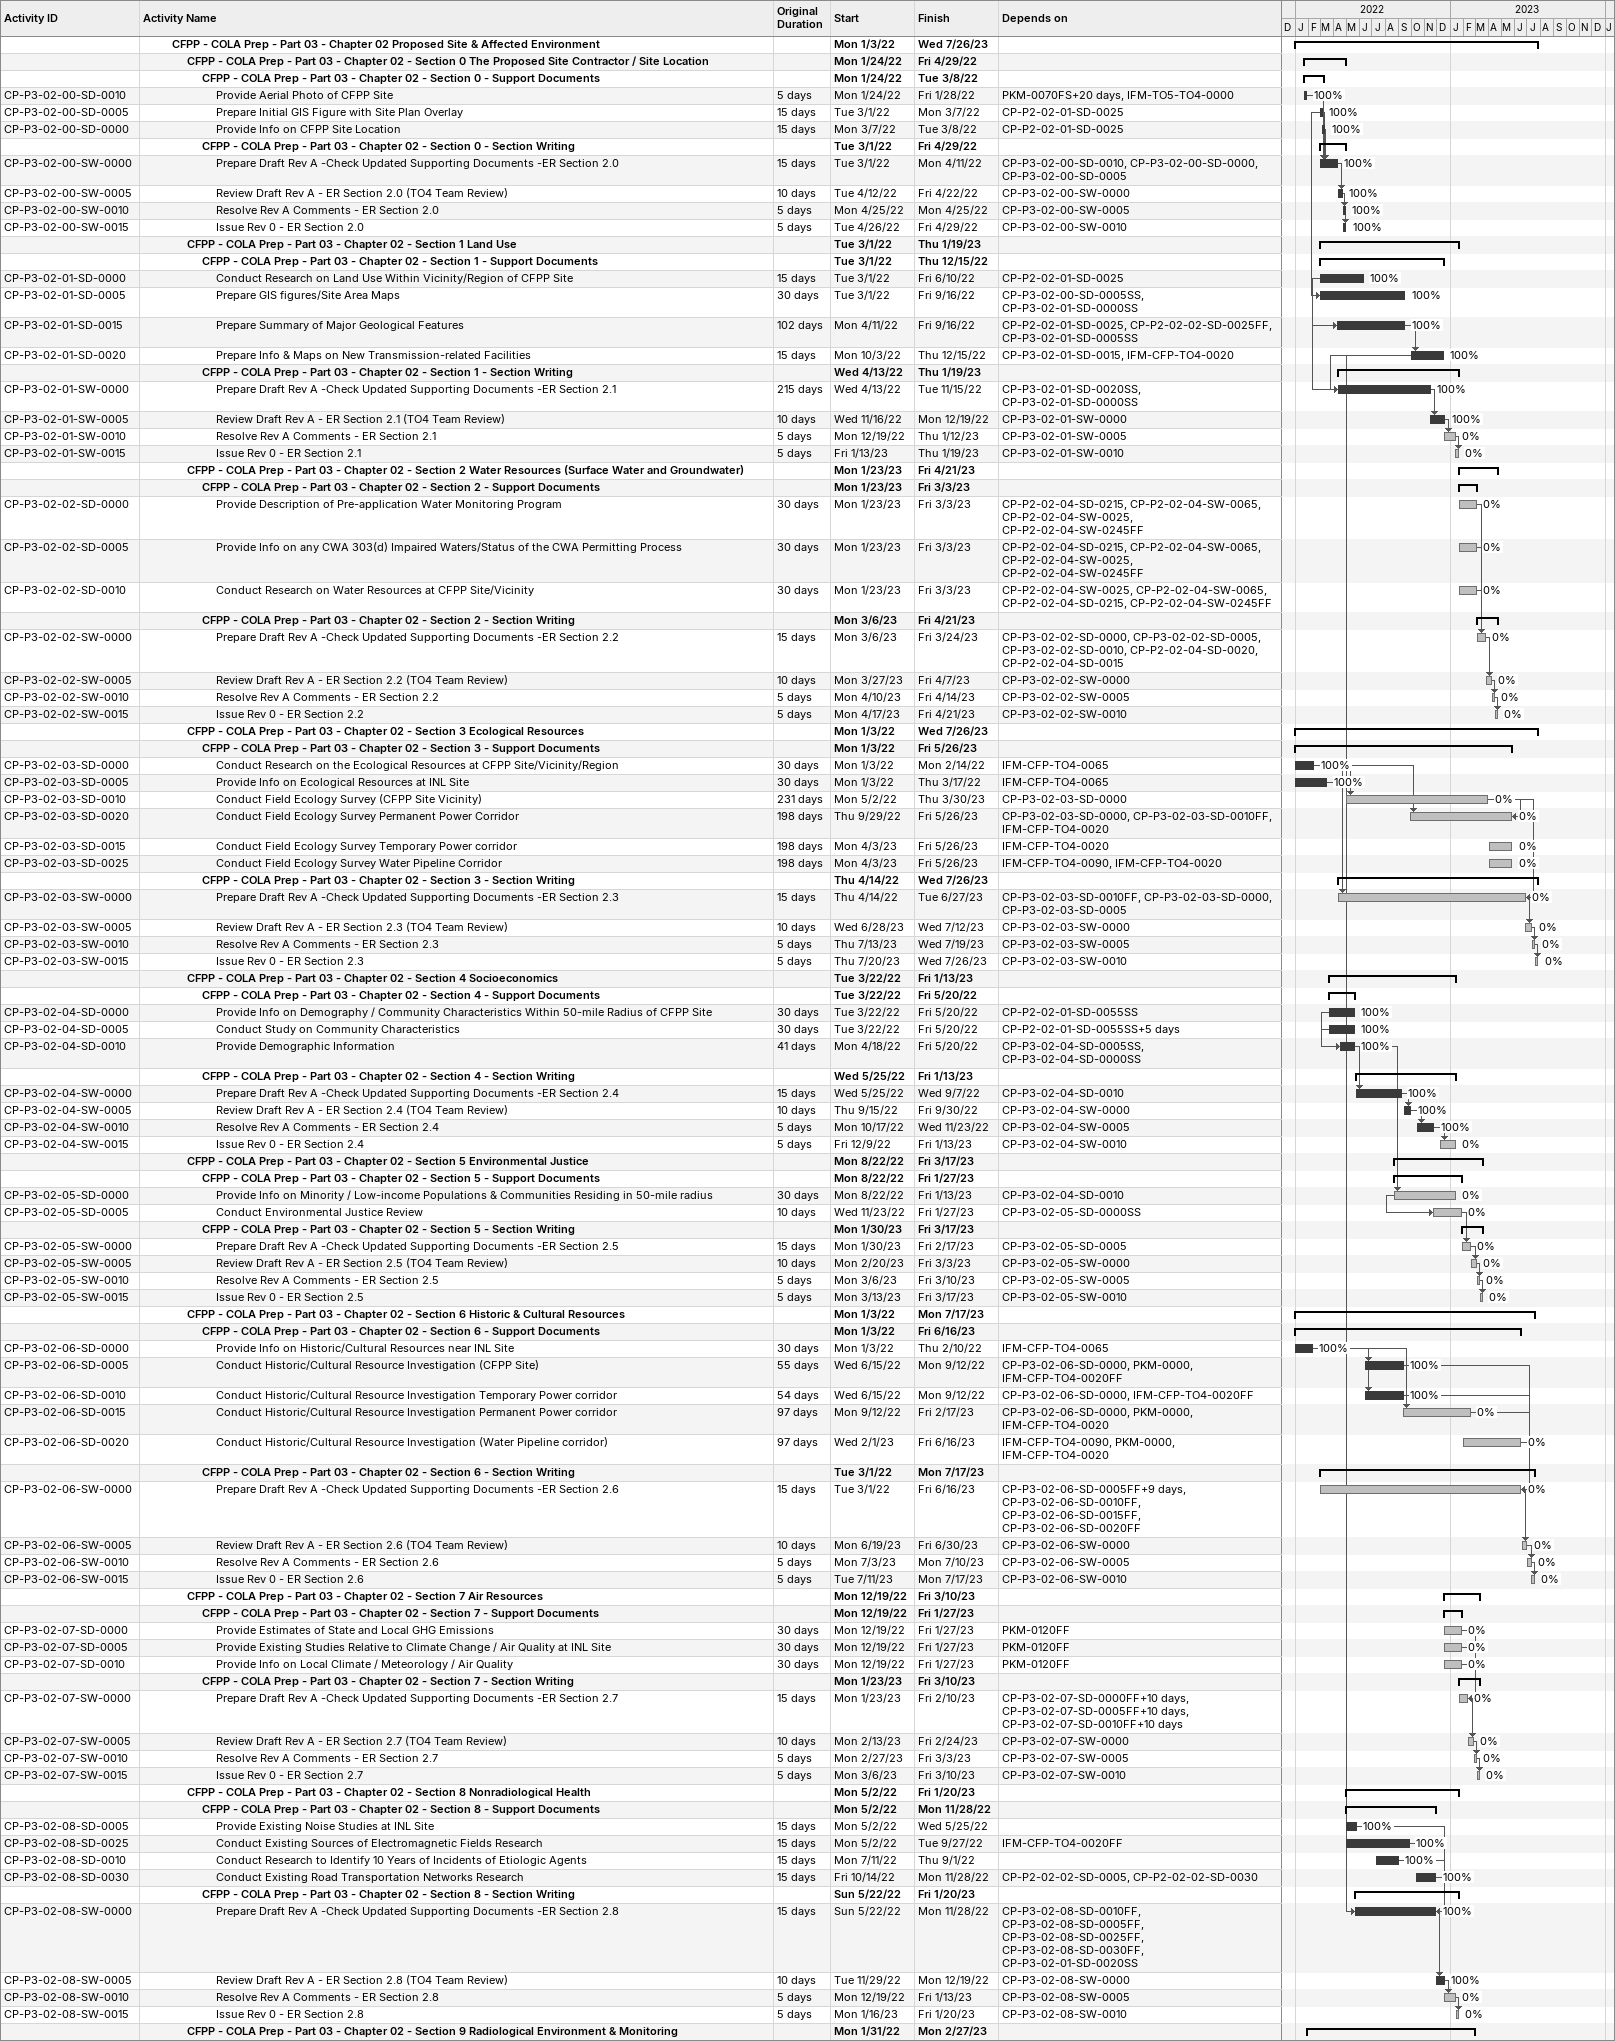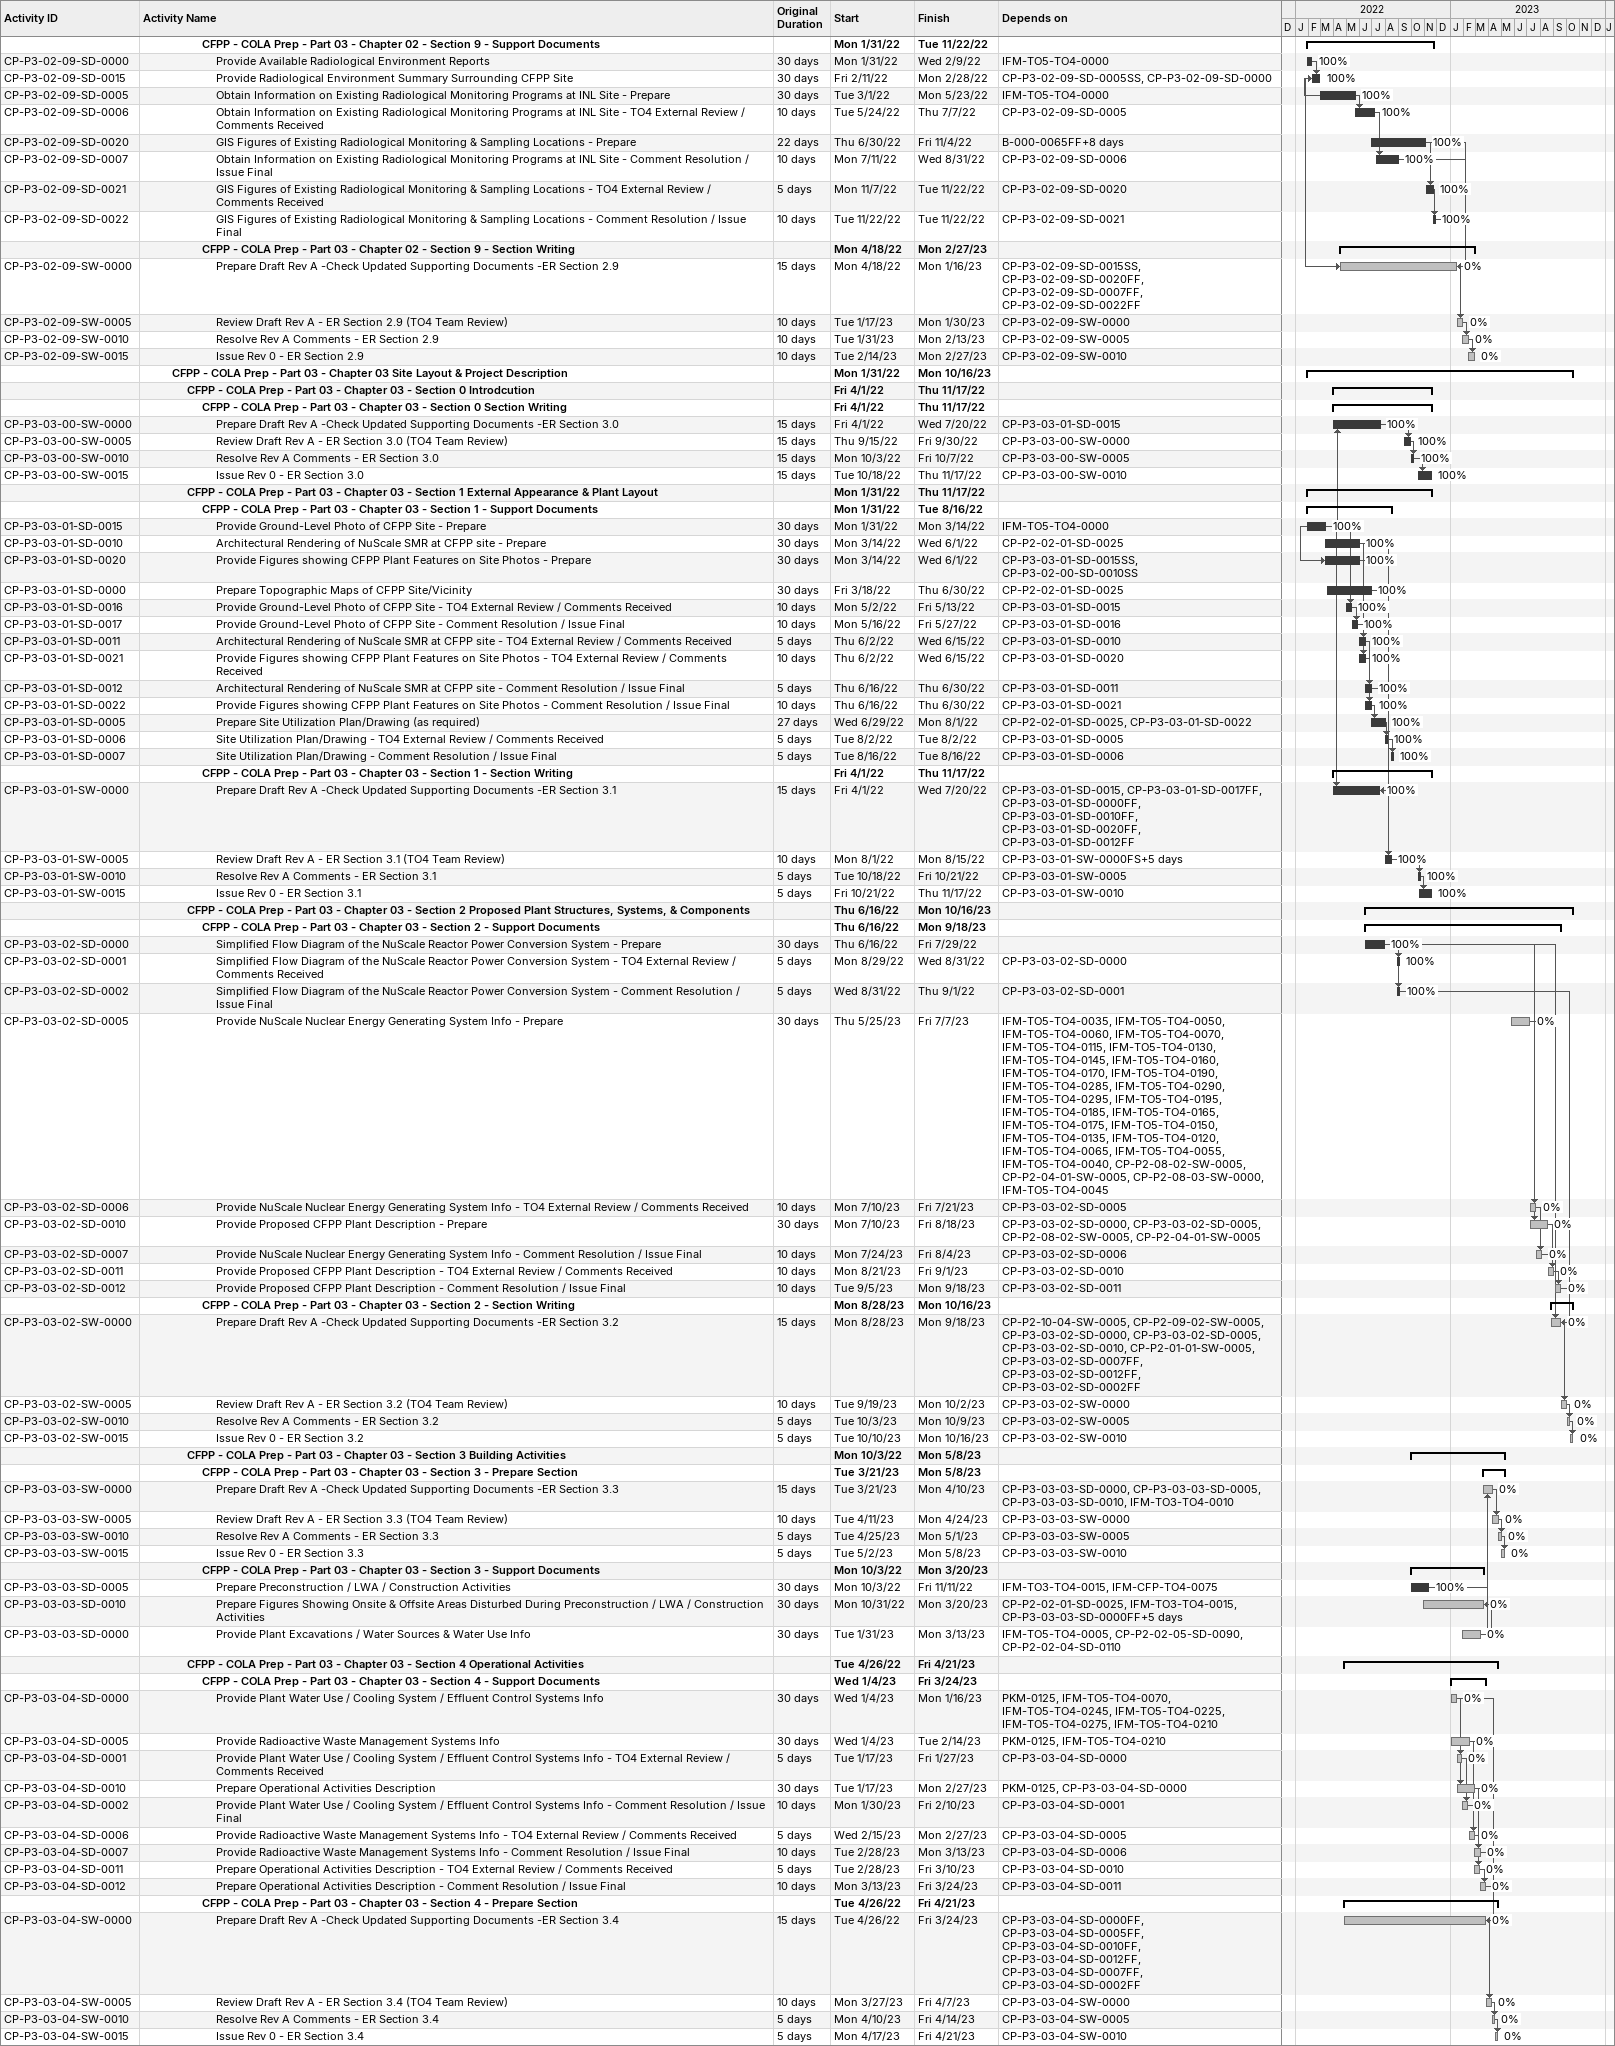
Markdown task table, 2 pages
| ID | Level | Task | Original duration | Start | Finish | Predecessors | % complete |
|---|---|---|---|---|---|---|---|
|  | 3 | **CFPP - COLA Prep - Part 03 - Chapter 02 Proposed Site & Affected Environment** |  | 2022-01-03 | 2023-07-26 |  |  |
|  | 4 | **CFPP - COLA Prep - Part 03 - Chapter 02 - Section 0 The Proposed Site Contractor / Site Location** |  | 2022-01-24 | 2022-04-29 |  |  |
|  | 5 | **CFPP - COLA Prep - Part 03 - Chapter 02 - Section 0 - Support Documents** |  | 2022-01-24 | 2022-03-08 |  |  |
| CP-P3-02-00-SD-0010 | 6 | Provide Aerial Photo of CFPP Site | 5d | 2022-01-24 | 2022-01-28 | PKM-0070FS+20d, IFM-TO5-TO4-0000 | 100 |
| CP-P3-02-00-SD-0005 | 6 | Prepare Initial GIS Figure with Site Plan Overlay | 15d | 2022-03-01 | 2022-03-07 | CP-P2-02-01-SD-0025 | 100 |
| CP-P3-02-00-SD-0000 | 6 | Provide Info on CFPP Site Location | 15d | 2022-03-07 | 2022-03-08 | CP-P2-02-01-SD-0025 | 100 |
|  | 5 | **CFPP - COLA Prep - Part 03 - Chapter 02 - Section 0 - Section Writing** |  | 2022-03-01 | 2022-04-29 |  |  |
| CP-P3-02-00-SW-0000 | 6 | Prepare Draft Rev A -Check Updated Supporting Documents -ER Section 2.0 | 15d | 2022-03-01 | 2022-04-11 | CP-P3-02-00-SD-0010, CP-P3-02-00-SD-0000, CP-P3-02-00-SD-0005 | 100 |
| CP-P3-02-00-SW-0005 | 6 | Review Draft Rev A - ER Section 2.0 (TO4 Team Review) | 10d | 2022-04-12 | 2022-04-22 | CP-P3-02-00-SW-0000 | 100 |
| CP-P3-02-00-SW-0010 | 6 | Resolve Rev A Comments - ER Section 2.0 | 5d | 2022-04-25 | 2022-04-25 | CP-P3-02-00-SW-0005 | 100 |
| CP-P3-02-00-SW-0015 | 6 | Issue Rev 0 - ER Section 2.0 | 5d | 2022-04-26 | 2022-04-29 | CP-P3-02-00-SW-0010 | 100 |
|  | 4 | **CFPP - COLA Prep - Part 03 - Chapter 02 - Section 1 Land Use** |  | 2022-03-01 | 2023-01-19 |  |  |
|  | 5 | **CFPP - COLA Prep - Part 03 - Chapter 02 - Section 1 - Support Documents** |  | 2022-03-01 | 2022-12-15 |  |  |
| CP-P3-02-01-SD-0000 | 6 | Conduct Research on Land Use Within Vicinity/Region of CFPP Site | 15d | 2022-03-01 | 2022-06-10 | CP-P2-02-01-SD-0025 | 100 |
| CP-P3-02-01-SD-0005 | 6 | Prepare GIS figures/Site Area Maps | 30d | 2022-03-01 | 2022-09-16 | CP-P3-02-00-SD-0005SS, CP-P3-02-01-SD-0000SS | 100 |
| CP-P3-02-01-SD-0015 | 6 | Prepare Summary of Major Geological Features | 102d | 2022-04-11 | 2022-09-16 | CP-P2-02-01-SD-0025, CP-P2-02-02-SD-0025FF, CP-P3-02-01-SD-0005SS | 100 |
| CP-P3-02-01-SD-0020 | 6 | Prepare Info & Maps on New Transmission-related Facilities | 15d | 2022-10-03 | 2022-12-15 | CP-P3-02-01-SD-0015, IFM-CFP-TO4-0020 | 100 |
|  | 5 | **CFPP - COLA Prep - Part 03 - Chapter 02 - Section 1 - Section Writing** |  | 2022-04-13 | 2023-01-19 |  |  |
| CP-P3-02-01-SW-0000 | 6 | Prepare Draft Rev A -Check Updated Supporting Documents -ER Section 2.1 | 215d | 2022-04-13 | 2022-11-15 | CP-P3-02-01-SD-0020SS, CP-P3-02-01-SD-0000SS | 100 |
| CP-P3-02-01-SW-0005 | 6 | Review Draft Rev A - ER Section 2.1 (TO4 Team Review) | 10d | 2022-11-16 | 2022-12-19 | CP-P3-02-01-SW-0000 | 100 |
| CP-P3-02-01-SW-0010 | 6 | Resolve Rev A Comments - ER Section 2.1 | 5d | 2022-12-19 | 2023-01-12 | CP-P3-02-01-SW-0005 | 0 |
| CP-P3-02-01-SW-0015 | 6 | Issue Rev 0 - ER Section 2.1 | 5d | 2023-01-13 | 2023-01-19 | CP-P3-02-01-SW-0010 | 0 |
|  | 4 | **CFPP - COLA Prep - Part 03 - Chapter 02 - Section 2 Water Resources (Surface Water and Groundwater)** |  | 2023-01-23 | 2023-04-21 |  |  |
|  | 5 | **CFPP - COLA Prep - Part 03 - Chapter 02 - Section 2 - Support Documents** |  | 2023-01-23 | 2023-03-03 |  |  |
| CP-P3-02-02-SD-0000 | 6 | Provide Description of Pre-application Water Monitoring Program | 30d | 2023-01-23 | 2023-03-03 | CP-P2-02-04-SD-0215, CP-P2-02-04-SW-0065, CP-P2-02-04-SW-0025, CP-P2-02-04-SW-0245FF | 0 |
| CP-P3-02-02-SD-0005 | 6 | Provide Info on any CWA 303(d) Impaired Waters/Status of the CWA Permitting Process | 30d | 2023-01-23 | 2023-03-03 | CP-P2-02-04-SD-0215, CP-P2-02-04-SW-0065, CP-P2-02-04-SW-0025, CP-P2-02-04-SW-0245FF | 0 |
| CP-P3-02-02-SD-0010 | 6 | Conduct Research on Water Resources at CFPP Site/Vicinity | 30d | 2023-01-23 | 2023-03-03 | CP-P2-02-04-SW-0025, CP-P2-02-04-SW-0065, CP-P2-02-04-SD-0215, CP-P2-02-04-SW-0245FF | 0 |
|  | 5 | **CFPP - COLA Prep - Part 03 - Chapter 02 - Section 2 - Section Writing** |  | 2023-03-06 | 2023-04-21 |  |  |
| CP-P3-02-02-SW-0000 | 6 | Prepare Draft Rev A -Check Updated Supporting Documents -ER Section 2.2 | 15d | 2023-03-06 | 2023-03-24 | CP-P3-02-02-SD-0000, CP-P3-02-02-SD-0005, CP-P3-02-02-SD-0010, CP-P2-02-04-SD-0020, CP-P2-02-04-SD-0015 | 0 |
| CP-P3-02-02-SW-0005 | 6 | Review Draft Rev A - ER Section 2.2 (TO4 Team Review) | 10d | 2023-03-27 | 2023-04-07 | CP-P3-02-02-SW-0000 | 0 |
| CP-P3-02-02-SW-0010 | 6 | Resolve Rev A Comments - ER Section 2.2 | 5d | 2023-04-10 | 2023-04-14 | CP-P3-02-02-SW-0005 | 0 |
| CP-P3-02-02-SW-0015 | 6 | Issue Rev 0 - ER Section 2.2 | 5d | 2023-04-17 | 2023-04-21 | CP-P3-02-02-SW-0010 | 0 |
|  | 4 | **CFPP - COLA Prep - Part 03 - Chapter 02 - Section 3 Ecological Resources** |  | 2022-01-03 | 2023-07-26 |  |  |
|  | 5 | **CFPP - COLA Prep - Part 03 - Chapter 02 - Section 3 - Support Documents** |  | 2022-01-03 | 2023-05-26 |  |  |
| CP-P3-02-03-SD-0000 | 6 | Conduct Research on the Ecological Resources at CFPP Site/Vicinity/Region | 30d | 2022-01-03 | 2022-02-14 | IFM-CFP-TO4-0065 | 100 |
| CP-P3-02-03-SD-0005 | 6 | Provide Info on Ecological Resources at INL Site | 30d | 2022-01-03 | 2022-03-17 | IFM-CFP-TO4-0065 | 100 |
| CP-P3-02-03-SD-0010 | 6 | Conduct Field Ecology Survey (CFPP Site Vicinity) | 231d | 2022-05-02 | 2023-03-30 | CP-P3-02-03-SD-0000 | 0 |
| CP-P3-02-03-SD-0020 | 6 | Conduct Field Ecology Survey Permanent Power Corridor | 198d | 2022-09-29 | 2023-05-26 | CP-P3-02-03-SD-0000, CP-P3-02-03-SD-0010FF, IFM-CFP-TO4-0020 | 0 |
| CP-P3-02-03-SD-0015 | 6 | Conduct Field Ecology Survey Temporary Power corridor | 198d | 2023-04-03 | 2023-05-26 | IFM-CFP-TO4-0020 | 0 |
| CP-P3-02-03-SD-0025 | 6 | Conduct Field Ecology Survey Water Pipeline Corridor | 198d | 2023-04-03 | 2023-05-26 | IFM-CFP-TO4-0090, IFM-CFP-TO4-0020 | 0 |
|  | 5 | **CFPP - COLA Prep - Part 03 - Chapter 02 - Section 3 - Section Writing** |  | 2022-04-14 | 2023-07-26 |  |  |
| CP-P3-02-03-SW-0000 | 6 | Prepare Draft Rev A -Check Updated Supporting Documents -ER Section 2.3 | 15d | 2022-04-14 | 2023-06-27 | CP-P3-02-03-SD-0010FF, CP-P3-02-03-SD-0000, CP-P3-02-03-SD-0005 | 0 |
| CP-P3-02-03-SW-0005 | 6 | Review Draft Rev A - ER Section 2.3 (TO4 Team Review) | 10d | 2023-06-28 | 2023-07-12 | CP-P3-02-03-SW-0000 | 0 |
| CP-P3-02-03-SW-0010 | 6 | Resolve Rev A Comments - ER Section 2.3 | 5d | 2023-07-13 | 2023-07-19 | CP-P3-02-03-SW-0005 | 0 |
| CP-P3-02-03-SW-0015 | 6 | Issue Rev 0 - ER Section 2.3 | 5d | 2023-07-20 | 2023-07-26 | CP-P3-02-03-SW-0010 | 0 |
|  | 4 | **CFPP - COLA Prep - Part 03 - Chapter 02 - Section 4 Socioeconomics** |  | 2022-03-22 | 2023-01-13 |  |  |
|  | 5 | **CFPP - COLA Prep - Part 03 - Chapter 02 - Section 4 - Support Documents** |  | 2022-03-22 | 2022-05-20 |  |  |
| CP-P3-02-04-SD-0000 | 6 | Provide Info on Demography / Community Characteristics Within 50-mile Radius of CFPP Site | 30d | 2022-03-22 | 2022-05-20 | CP-P2-02-01-SD-0055SS | 100 |
| CP-P3-02-04-SD-0005 | 6 | Conduct Study on Community Characteristics | 30d | 2022-03-22 | 2022-05-20 | CP-P2-02-01-SD-0055SS+5d | 100 |
| CP-P3-02-04-SD-0010 | 6 | Provide Demographic Information | 41d | 2022-04-18 | 2022-05-20 | CP-P3-02-04-SD-0005SS, CP-P3-02-04-SD-0000SS | 100 |
|  | 5 | **CFPP - COLA Prep - Part 03 - Chapter 02 - Section 4 - Section Writing** |  | 2022-05-25 | 2023-01-13 |  |  |
| CP-P3-02-04-SW-0000 | 6 | Prepare Draft Rev A -Check Updated Supporting Documents -ER Section 2.4 | 15d | 2022-05-25 | 2022-09-07 | CP-P3-02-04-SD-0010 | 100 |
| CP-P3-02-04-SW-0005 | 6 | Review Draft Rev A - ER Section 2.4 (TO4 Team Review) | 10d | 2022-09-15 | 2022-09-30 | CP-P3-02-04-SW-0000 | 100 |
| CP-P3-02-04-SW-0010 | 6 | Resolve Rev A Comments - ER Section 2.4 | 5d | 2022-10-17 | 2022-11-23 | CP-P3-02-04-SW-0005 | 100 |
| CP-P3-02-04-SW-0015 | 6 | Issue Rev 0 - ER Section 2.4 | 5d | 2022-12-09 | 2023-01-13 | CP-P3-02-04-SW-0010 | 0 |
|  | 4 | **CFPP - COLA Prep - Part 03 - Chapter 02 - Section 5 Environmental Justice** |  | 2022-08-22 | 2023-03-17 |  |  |
|  | 5 | **CFPP - COLA Prep - Part 03 - Chapter 02 - Section 5 - Support Documents** |  | 2022-08-22 | 2023-01-27 |  |  |
| CP-P3-02-05-SD-0000 | 6 | Provide Info on Minority / Low-income Populations & Communities Residing in 50-mile radius | 30d | 2022-08-22 | 2023-01-13 | CP-P3-02-04-SD-0010 | 0 |
| CP-P3-02-05-SD-0005 | 6 | Conduct Environmental Justice Review | 10d | 2022-11-23 | 2023-01-27 | CP-P3-02-05-SD-0000SS | 0 |
|  | 5 | **CFPP - COLA Prep - Part 03 - Chapter 02 - Section 5 - Section Writing** |  | 2023-01-30 | 2023-03-17 |  |  |
| CP-P3-02-05-SW-0000 | 6 | Prepare Draft Rev A -Check Updated Supporting Documents -ER Section 2.5 | 15d | 2023-01-30 | 2023-02-17 | CP-P3-02-05-SD-0005 | 0 |
| CP-P3-02-05-SW-0005 | 6 | Review Draft Rev A - ER Section 2.5 (TO4 Team Review) | 10d | 2023-02-20 | 2023-03-03 | CP-P3-02-05-SW-0000 | 0 |
| CP-P3-02-05-SW-0010 | 6 | Resolve Rev A Comments - ER Section 2.5 | 5d | 2023-03-06 | 2023-03-10 | CP-P3-02-05-SW-0005 | 0 |
| CP-P3-02-05-SW-0015 | 6 | Issue Rev 0 - ER Section 2.5 | 5d | 2023-03-13 | 2023-03-17 | CP-P3-02-05-SW-0010 | 0 |
|  | 4 | **CFPP - COLA Prep - Part 03 - Chapter 02 - Section 6 Historic & Cultural Resources** |  | 2022-01-03 | 2023-07-17 |  |  |
|  | 5 | **CFPP - COLA Prep - Part 03 - Chapter 02 - Section 6 - Support Documents** |  | 2022-01-03 | 2023-06-16 |  |  |
| CP-P3-02-06-SD-0000 | 6 | Provide Info on Historic/Cultural Resources near INL Site | 30d | 2022-01-03 | 2022-02-10 | IFM-CFP-TO4-0065 | 100 |
| CP-P3-02-06-SD-0005 | 6 | Conduct Historic/Cultural Resource Investigation (CFPP Site) | 55d | 2022-06-15 | 2022-09-12 | CP-P3-02-06-SD-0000, PKM-0000, IFM-CFP-TO4-0020FF | 100 |
| CP-P3-02-06-SD-0010 | 6 | Conduct Historic/Cultural Resource Investigation Temporary Power corridor | 54d | 2022-06-15 | 2022-09-12 | CP-P3-02-06-SD-0000, IFM-CFP-TO4-0020FF | 100 |
| CP-P3-02-06-SD-0015 | 6 | Conduct Historic/Cultural Resource Investigation Permanent Power corridor | 97d | 2022-09-12 | 2023-02-17 | CP-P3-02-06-SD-0000, PKM-0000, IFM-CFP-TO4-0020 | 0 |
| CP-P3-02-06-SD-0020 | 6 | Conduct Historic/Cultural Resource Investigation (Water Pipeline corridor) | 97d | 2023-02-01 | 2023-06-16 | IFM-CFP-TO4-0090, PKM-0000, IFM-CFP-TO4-0020 | 0 |
|  | 5 | **CFPP - COLA Prep - Part 03 - Chapter 02 - Section 6 - Section Writing** |  | 2022-03-01 | 2023-07-17 |  |  |
| CP-P3-02-06-SW-0000 | 6 | Prepare Draft Rev A -Check Updated Supporting Documents -ER Section 2.6 | 15d | 2022-03-01 | 2023-06-16 | CP-P3-02-06-SD-0005FF+9d, CP-P3-02-06-SD-0010FF, CP-P3-02-06-SD-0015FF, CP-P3-02-06-SD-0020FF | 0 |
| CP-P3-02-06-SW-0005 | 6 | Review Draft Rev A - ER Section 2.6 (TO4 Team Review) | 10d | 2023-06-19 | 2023-06-30 | CP-P3-02-06-SW-0000 | 0 |
| CP-P3-02-06-SW-0010 | 6 | Resolve Rev A Comments - ER Section 2.6 | 5d | 2023-07-03 | 2023-07-10 | CP-P3-02-06-SW-0005 | 0 |
| CP-P3-02-06-SW-0015 | 6 | Issue Rev 0 - ER Section 2.6 | 5d | 2023-07-11 | 2023-07-17 | CP-P3-02-06-SW-0010 | 0 |
|  | 4 | **CFPP - COLA Prep - Part 03 - Chapter 02 - Section 7 Air Resources** |  | 2022-12-19 | 2023-03-10 |  |  |
|  | 5 | **CFPP - COLA Prep - Part 03 - Chapter 02 - Section 7 - Support Documents** |  | 2022-12-19 | 2023-01-27 |  |  |
| CP-P3-02-07-SD-0000 | 6 | Provide Estimates of State and Local GHG Emissions | 30d | 2022-12-19 | 2023-01-27 | PKM-0120FF | 0 |
| CP-P3-02-07-SD-0005 | 6 | Provide Existing Studies Relative to Climate Change / Air Quality at INL Site | 30d | 2022-12-19 | 2023-01-27 | PKM-0120FF | 0 |
| CP-P3-02-07-SD-0010 | 6 | Provide Info on Local Climate / Meteorology / Air Quality | 30d | 2022-12-19 | 2023-01-27 | PKM-0120FF | 0 |
|  | 5 | **CFPP - COLA Prep - Part 03 - Chapter 02 - Section 7 - Section Writing** |  | 2023-01-23 | 2023-03-10 |  |  |
| CP-P3-02-07-SW-0000 | 6 | Prepare Draft Rev A -Check Updated Supporting Documents -ER Section 2.7 | 15d | 2023-01-23 | 2023-02-10 | CP-P3-02-07-SD-0000FF+10d, CP-P3-02-07-SD-0005FF+10d, CP-P3-02-07-SD-0010FF+10d | 0 |
| CP-P3-02-07-SW-0005 | 6 | Review Draft Rev A - ER Section 2.7 (TO4 Team Review) | 10d | 2023-02-13 | 2023-02-24 | CP-P3-02-07-SW-0000 | 0 |
| CP-P3-02-07-SW-0010 | 6 | Resolve Rev A Comments - ER Section 2.7 | 5d | 2023-02-27 | 2023-03-03 | CP-P3-02-07-SW-0005 | 0 |
| CP-P3-02-07-SW-0015 | 6 | Issue Rev 0 - ER Section 2.7 | 5d | 2023-03-06 | 2023-03-10 | CP-P3-02-07-SW-0010 | 0 |
|  | 4 | **CFPP - COLA Prep - Part 03 - Chapter 02 - Section 8 Nonradiological Health** |  | 2022-05-02 | 2023-01-20 |  |  |
|  | 5 | **CFPP - COLA Prep - Part 03 - Chapter 02 - Section 8 - Support Documents** |  | 2022-05-02 | 2022-11-28 |  |  |
| CP-P3-02-08-SD-0005 | 6 | Provide Existing Noise Studies at INL Site | 15d | 2022-05-02 | 2022-05-25 |  | 100 |
| CP-P3-02-08-SD-0025 | 6 | Conduct Existing Sources of Electromagnetic Fields Research | 15d | 2022-05-02 | 2022-09-27 | IFM-CFP-TO4-0020FF | 100 |
| CP-P3-02-08-SD-0010 | 6 | Conduct Research to Identify 10 Years of Incidents of Etiologic Agents | 15d | 2022-07-11 | 2022-09-01 |  | 100 |
| CP-P3-02-08-SD-0030 | 6 | Conduct Existing Road Transportation Networks Research | 15d | 2022-10-14 | 2022-11-28 | CP-P2-02-02-SD-0005, CP-P2-02-02-SD-0030 | 100 |
|  | 5 | **CFPP - COLA Prep - Part 03 - Chapter 02 - Section 8 - Section Writing** |  | 2022-05-22 | 2023-01-20 |  |  |
| CP-P3-02-08-SW-0000 | 6 | Prepare Draft Rev A -Check Updated Supporting Documents -ER Section 2.8 | 15d | 2022-05-22 | 2022-11-28 | CP-P3-02-08-SD-0010FF, CP-P3-02-08-SD-0005FF, CP-P3-02-08-SD-0025FF, CP-P3-02-08-SD-0030FF, CP-P3-02-01-SD-0020SS | 100 |
| CP-P3-02-08-SW-0005 | 6 | Review Draft Rev A - ER Section 2.8 (TO4 Team Review) | 10d | 2022-11-29 | 2022-12-19 | CP-P3-02-08-SW-0000 | 100 |
| CP-P3-02-08-SW-0010 | 6 | Resolve Rev A Comments - ER Section 2.8 | 5d | 2022-12-19 | 2023-01-13 | CP-P3-02-08-SW-0005 | 0 |
| CP-P3-02-08-SW-0015 | 6 | Issue Rev 0 - ER Section 2.8 | 5d | 2023-01-16 | 2023-01-20 | CP-P3-02-08-SW-0010 | 0 |
|  | 4 | **CFPP - COLA Prep - Part 03 - Chapter 02 - Section 9 Radiological Environment & Monitoring** |  | 2022-01-31 | 2023-02-27 |  |  |
|  | 5 | **CFPP - COLA Prep - Part 03 - Chapter 02 - Section 9 - Support Documents** |  | 2022-01-31 | 2022-11-22 |  |  |
| CP-P3-02-09-SD-0000 | 6 | Provide Available Radiological Environment Reports | 30d | 2022-01-31 | 2022-02-09 | IFM-TO5-TO4-0000 | 100 |
| CP-P3-02-09-SD-0015 | 6 | Provide Radiological Environment Summary Surrounding CFPP Site | 30d | 2022-02-11 | 2022-02-28 | CP-P3-02-09-SD-0005SS, CP-P3-02-09-SD-0000 | 100 |
| CP-P3-02-09-SD-0005 | 6 | Obtain Information on Existing Radiological Monitoring Programs at INL Site - Prepare | 30d | 2022-03-01 | 2022-05-23 | IFM-TO5-TO4-0000 | 100 |
| CP-P3-02-09-SD-0006 | 6 | Obtain Information on Existing Radiological Monitoring Programs at INL Site - TO4 External Review / Comments Received | 10d | 2022-05-24 | 2022-07-07 | CP-P3-02-09-SD-0005 | 100 |
| CP-P3-02-09-SD-0020 | 6 | GIS Figures of Existing Radiological Monitoring & Sampling Locations - Prepare | 22d | 2022-06-30 | 2022-11-04 | B-000-0065FF+8d | 100 |
| CP-P3-02-09-SD-0007 | 6 | Obtain Information on Existing Radiological Monitoring Programs at INL Site - Comment Resolution / Issue Final | 10d | 2022-07-11 | 2022-08-31 | CP-P3-02-09-SD-0006 | 100 |
| CP-P3-02-09-SD-0021 | 6 | GIS Figures of Existing Radiological Monitoring & Sampling Locations - TO4 External Review / Comments Received | 5d | 2022-11-07 | 2022-11-22 | CP-P3-02-09-SD-0020 | 100 |
| CP-P3-02-09-SD-0022 | 6 | GIS Figures of Existing Radiological Monitoring & Sampling Locations - Comment Resolution / Issue Final | 10d | 2022-11-22 | 2022-11-22 | CP-P3-02-09-SD-0021 | 100 |
|  | 5 | **CFPP - COLA Prep - Part 03 - Chapter 02 - Section 9 - Section Writing** |  | 2022-04-18 | 2023-02-27 |  |  |
| CP-P3-02-09-SW-0000 | 6 | Prepare Draft Rev A -Check Updated Supporting Documents -ER Section 2.9 | 15d | 2022-04-18 | 2023-01-16 | CP-P3-02-09-SD-0015SS, CP-P3-02-09-SD-0020FF, CP-P3-02-09-SD-0007FF, CP-P3-02-09-SD-0022FF | 0 |
| CP-P3-02-09-SW-0005 | 6 | Review Draft Rev A - ER Section 2.9 (TO4 Team Review) | 10d | 2023-01-17 | 2023-01-30 | CP-P3-02-09-SW-0000 | 0 |
| CP-P3-02-09-SW-0010 | 6 | Resolve Rev A Comments - ER Section 2.9 | 10d | 2023-01-31 | 2023-02-13 | CP-P3-02-09-SW-0005 | 0 |
| CP-P3-02-09-SW-0015 | 6 | Issue Rev 0 - ER Section 2.9 | 10d | 2023-02-14 | 2023-02-27 | CP-P3-02-09-SW-0010 | 0 |
|  | 3 | **CFPP - COLA Prep - Part 03 - Chapter 03 Site Layout & Project Description** |  | 2022-01-31 | 2023-10-16 |  |  |
|  | 4 | **CFPP - COLA Prep - Part 03 - Chapter 03 - Section 0 Introdcution** |  | 2022-04-01 | 2022-11-17 |  |  |
|  | 5 | **CFPP - COLA Prep - Part 03 - Chapter 03 - Section 0 Section Writing** |  | 2022-04-01 | 2022-11-17 |  |  |
| CP-P3-03-00-SW-0000 | 6 | Prepare Draft Rev A -Check Updated Supporting Documents -ER Section 3.0 | 15d | 2022-04-01 | 2022-07-20 | CP-P3-03-01-SD-0015 | 100 |
| CP-P3-03-00-SW-0005 | 6 | Review Draft Rev A - ER Section 3.0 (TO4 Team Review) | 15d | 2022-09-15 | 2022-09-30 | CP-P3-03-00-SW-0000 | 100 |
| CP-P3-03-00-SW-0010 | 6 | Resolve Rev A Comments - ER Section 3.0 | 15d | 2022-10-03 | 2022-10-07 | CP-P3-03-00-SW-0005 | 100 |
| CP-P3-03-00-SW-0015 | 6 | Issue Rev 0 - ER Section 3.0 | 15d | 2022-10-18 | 2022-11-17 | CP-P3-03-00-SW-0010 | 100 |
|  | 4 | **CFPP - COLA Prep - Part 03 - Chapter 03 - Section 1 External Appearance & Plant Layout** |  | 2022-01-31 | 2022-11-17 |  |  |
|  | 5 | **CFPP - COLA Prep - Part 03 - Chapter 03 - Section 1 - Support Documents** |  | 2022-01-31 | 2022-08-16 |  |  |
| CP-P3-03-01-SD-0015 | 6 | Provide Ground-Level Photo of CFPP Site - Prepare | 30d | 2022-01-31 | 2022-03-14 | IFM-TO5-TO4-0000 | 100 |
| CP-P3-03-01-SD-0010 | 6 | Architectural Rendering of NuScale SMR at CFPP site - Prepare | 30d | 2022-03-14 | 2022-06-01 | CP-P2-02-01-SD-0025 | 100 |
| CP-P3-03-01-SD-0020 | 6 | Provide Figures showing CFPP Plant Features on Site Photos - Prepare | 30d | 2022-03-14 | 2022-06-01 | CP-P3-03-01-SD-0015SS, CP-P3-02-00-SD-0010SS | 100 |
| CP-P3-03-01-SD-0000 | 6 | Prepare Topographic Maps of CFPP Site/Vicinity | 30d | 2022-03-18 | 2022-06-30 | CP-P2-02-01-SD-0025 | 100 |
| CP-P3-03-01-SD-0016 | 6 | Provide Ground-Level Photo of CFPP Site - TO4 External Review / Comments Received | 10d | 2022-05-02 | 2022-05-13 | CP-P3-03-01-SD-0015 | 100 |
| CP-P3-03-01-SD-0017 | 6 | Provide Ground-Level Photo of CFPP Site - Comment Resolution / Issue Final | 10d | 2022-05-16 | 2022-05-27 | CP-P3-03-01-SD-0016 | 100 |
| CP-P3-03-01-SD-0011 | 6 | Architectural Rendering of NuScale SMR at CFPP site - TO4 External Review / Comments Received | 5d | 2022-06-02 | 2022-06-15 | CP-P3-03-01-SD-0010 | 100 |
| CP-P3-03-01-SD-0021 | 6 | Provide Figures showing CFPP Plant Features on Site Photos - TO4 External Review / Comments Received | 10d | 2022-06-02 | 2022-06-15 | CP-P3-03-01-SD-0020 | 100 |
| CP-P3-03-01-SD-0012 | 6 | Architectural Rendering of NuScale SMR at CFPP site - Comment Resolution / Issue Final | 5d | 2022-06-16 | 2022-06-30 | CP-P3-03-01-SD-0011 | 100 |
| CP-P3-03-01-SD-0022 | 6 | Provide Figures showing CFPP Plant Features on Site Photos - Comment Resolution / Issue Final | 10d | 2022-06-16 | 2022-06-30 | CP-P3-03-01-SD-0021 | 100 |
| CP-P3-03-01-SD-0005 | 6 | Prepare Site Utilization Plan/Drawing (as required) | 27d | 2022-06-29 | 2022-08-01 | CP-P2-02-01-SD-0025, CP-P3-03-01-SD-0022 | 100 |
| CP-P3-03-01-SD-0006 | 6 | Site Utilization Plan/Drawing - TO4 External Review / Comments Received | 5d | 2022-08-02 | 2022-08-02 | CP-P3-03-01-SD-0005 | 100 |
| CP-P3-03-01-SD-0007 | 6 | Site Utilization Plan/Drawing - Comment Resolution / Issue Final | 5d | 2022-08-16 | 2022-08-16 | CP-P3-03-01-SD-0006 | 100 |
|  | 5 | **CFPP - COLA Prep - Part 03 - Chapter 03 - Section 1 - Section Writing** |  | 2022-04-01 | 2022-11-17 |  |  |
| CP-P3-03-01-SW-0000 | 6 | Prepare Draft Rev A -Check Updated Supporting Documents -ER Section 3.1 | 15d | 2022-04-01 | 2022-07-20 | CP-P3-03-01-SD-0015, CP-P3-03-01-SD-0017FF, CP-P3-03-01-SD-0000FF, CP-P3-03-01-SD-0010FF, CP-P3-03-01-SD-0020FF, CP-P3-03-01-SD-0012FF | 100 |
| CP-P3-03-01-SW-0005 | 6 | Review Draft Rev A - ER Section 3.1 (TO4 Team Review) | 10d | 2022-08-01 | 2022-08-15 | CP-P3-03-01-SW-0000FS+5d | 100 |
| CP-P3-03-01-SW-0010 | 6 | Resolve Rev A Comments - ER Section 3.1 | 5d | 2022-10-18 | 2022-10-21 | CP-P3-03-01-SW-0005 | 100 |
| CP-P3-03-01-SW-0015 | 6 | Issue Rev 0 - ER Section 3.1 | 5d | 2022-10-21 | 2022-11-17 | CP-P3-03-01-SW-0010 | 100 |
|  | 4 | **CFPP - COLA Prep - Part 03 - Chapter 03 - Section 2 Proposed Plant Structures, Systems, & Components** |  | 2022-06-16 | 2023-10-16 |  |  |
|  | 5 | **CFPP - COLA Prep - Part 03 - Chapter 03 - Section 2 - Support Documents** |  | 2022-06-16 | 2023-09-18 |  |  |
| CP-P3-03-02-SD-0000 | 6 | Simplified Flow Diagram of the NuScale Reactor Power Conversion System - Prepare | 30d | 2022-06-16 | 2022-07-29 |  | 100 |
| CP-P3-03-02-SD-0001 | 6 | Simplified Flow Diagram of the NuScale Reactor Power Conversion System - TO4 External Review / Comments Received | 5d | 2022-08-29 | 2022-08-31 | CP-P3-03-02-SD-0000 | 100 |
| CP-P3-03-02-SD-0002 | 6 | Simplified Flow Diagram of the NuScale Reactor Power Conversion System - Comment Resolution / Issue Final | 5d | 2022-08-31 | 2022-09-01 | CP-P3-03-02-SD-0001 | 100 |
| CP-P3-03-02-SD-0005 | 6 | Provide NuScale Nuclear Energy Generating System Info - Prepare | 30d | 2023-05-25 | 2023-07-07 | IFM-TO5-TO4-0035, IFM-TO5-TO4-0050, IFM-TO5-TO4-0060, IFM-TO5-TO4-0070, IFM-TO5-TO4-0115, IFM-TO5-TO4-0130, IFM-TO5-TO4-0145, IFM-TO5-TO4-0160, IFM-TO5-TO4-0170, IFM-TO5-TO4-0190, IFM-TO5-TO4-0285, IFM-TO5-TO4-0290, IFM-TO5-TO4-0295, IFM-TO5-TO4-0195, IFM-TO5-TO4-0185, IFM-TO5-TO4-0165, IFM-TO5-TO4-0175, IFM-TO5-TO4-0150, IFM-TO5-TO4-0135, IFM-TO5-TO4-0120, IFM-TO5-TO4-0065, IFM-TO5-TO4-0055, IFM-TO5-TO4-0040, CP-P2-08-02-SW-0005, CP-P2-04-01-SW-0005, CP-P2-08-03-SW-0000, IFM-TO5-TO4-0045 | 0 |
| CP-P3-03-02-SD-0006 | 6 | Provide NuScale Nuclear Energy Generating System Info - TO4 External Review / Comments Received | 10d | 2023-07-10 | 2023-07-21 | CP-P3-03-02-SD-0005 | 0 |
| CP-P3-03-02-SD-0010 | 6 | Provide Proposed CFPP Plant Description - Prepare | 30d | 2023-07-10 | 2023-08-18 | CP-P3-03-02-SD-0000, CP-P3-03-02-SD-0005, CP-P2-08-02-SW-0005, CP-P2-04-01-SW-0005 | 0 |
| CP-P3-03-02-SD-0007 | 6 | Provide NuScale Nuclear Energy Generating System Info - Comment Resolution / Issue Final | 10d | 2023-07-24 | 2023-08-04 | CP-P3-03-02-SD-0006 | 0 |
| CP-P3-03-02-SD-0011 | 6 | Provide Proposed CFPP Plant Description - TO4 External Review / Comments Received | 10d | 2023-08-21 | 2023-09-01 | CP-P3-03-02-SD-0010 | 0 |
| CP-P3-03-02-SD-0012 | 6 | Provide Proposed CFPP Plant Description - Comment Resolution / Issue Final | 10d | 2023-09-05 | 2023-09-18 | CP-P3-03-02-SD-0011 | 0 |
|  | 5 | **CFPP - COLA Prep - Part 03 - Chapter 03 - Section 2 - Section Writing** |  | 2023-08-28 | 2023-10-16 |  |  |
| CP-P3-03-02-SW-0000 | 6 | Prepare Draft Rev A -Check Updated Supporting Documents -ER Section 3.2 | 15d | 2023-08-28 | 2023-09-18 | CP-P2-10-04-SW-0005, CP-P2-09-02-SW-0005, CP-P3-03-02-SD-0000, CP-P3-03-02-SD-0005, CP-P3-03-02-SD-0010, CP-P2-01-01-SW-0005, CP-P3-03-02-SD-0007FF, CP-P3-03-02-SD-0012FF, CP-P3-03-02-SD-0002FF | 0 |
| CP-P3-03-02-SW-0005 | 6 | Review Draft Rev A - ER Section 3.2 (TO4 Team Review) | 10d | 2023-09-19 | 2023-10-02 | CP-P3-03-02-SW-0000 | 0 |
| CP-P3-03-02-SW-0010 | 6 | Resolve Rev A Comments - ER Section 3.2 | 5d | 2023-10-03 | 2023-10-09 | CP-P3-03-02-SW-0005 | 0 |
| CP-P3-03-02-SW-0015 | 6 | Issue Rev 0 - ER Section 3.2 | 5d | 2023-10-10 | 2023-10-16 | CP-P3-03-02-SW-0010 | 0 |
|  | 4 | **CFPP - COLA Prep - Part 03 - Chapter 03 - Section 3 Building Activities** |  | 2022-10-03 | 2023-05-08 |  |  |
|  | 5 | **CFPP - COLA Prep - Part 03 - Chapter 03 - Section 3 - Prepare Section** |  | 2023-03-21 | 2023-05-08 |  |  |
| CP-P3-03-03-SW-0000 | 6 | Prepare Draft Rev A -Check Updated Supporting Documents -ER Section 3.3 | 15d | 2023-03-21 | 2023-04-10 | CP-P3-03-03-SD-0000, CP-P3-03-03-SD-0005, CP-P3-03-03-SD-0010, IFM-TO3-TO4-0010 | 0 |
| CP-P3-03-03-SW-0005 | 6 | Review Draft Rev A - ER Section 3.3 (TO4 Team Review) | 10d | 2023-04-11 | 2023-04-24 | CP-P3-03-03-SW-0000 | 0 |
| CP-P3-03-03-SW-0010 | 6 | Resolve Rev A Comments - ER Section 3.3 | 5d | 2023-04-25 | 2023-05-01 | CP-P3-03-03-SW-0005 | 0 |
| CP-P3-03-03-SW-0015 | 6 | Issue Rev 0 - ER Section 3.3 | 5d | 2023-05-02 | 2023-05-08 | CP-P3-03-03-SW-0010 | 0 |
|  | 5 | **CFPP - COLA Prep - Part 03 - Chapter 03 - Section 3 - Support Documents** |  | 2022-10-03 | 2023-03-20 |  |  |
| CP-P3-03-03-SD-0005 | 6 | Prepare Preconstruction / LWA / Construction Activities | 30d | 2022-10-03 | 2022-11-11 | IFM-TO3-TO4-0015, IFM-CFP-TO4-0075 | 100 |
| CP-P3-03-03-SD-0010 | 6 | Prepare Figures Showing Onsite & Offsite Areas Disturbed During Preconstruction / LWA / Construction Activities | 30d | 2022-10-31 | 2023-03-20 | CP-P2-02-01-SD-0025, IFM-TO3-TO4-0015, CP-P3-03-03-SD-0000FF+5d | 0 |
| CP-P3-03-03-SD-0000 | 6 | Provide Plant Excavations / Water Sources & Water Use Info | 30d | 2023-01-31 | 2023-03-13 | IFM-TO5-TO4-0005, CP-P2-02-05-SD-0090, CP-P2-02-04-SD-0110 | 0 |
|  | 4 | **CFPP - COLA Prep - Part 03 - Chapter 03 - Section 4 Operational Activities** |  | 2022-04-26 | 2023-04-21 |  |  |
|  | 5 | **CFPP - COLA Prep - Part 03 - Chapter 03 - Section 4 - Support Documents** |  | 2023-01-04 | 2023-03-24 |  |  |
| CP-P3-03-04-SD-0000 | 6 | Provide Plant Water Use / Cooling System / Effluent Control Systems Info | 30d | 2023-01-04 | 2023-01-16 | PKM-0125, IFM-TO5-TO4-0070, IFM-TO5-TO4-0245, IFM-TO5-TO4-0225, IFM-TO5-TO4-0275, IFM-TO5-TO4-0210 | 0 |
| CP-P3-03-04-SD-0005 | 6 | Provide Radioactive Waste Management Systems Info | 30d | 2023-01-04 | 2023-02-14 | PKM-0125, IFM-TO5-TO4-0210 | 0 |
| CP-P3-03-04-SD-0001 | 6 | Provide Plant Water Use / Cooling System / Effluent Control Systems Info - TO4 External Review / Comments Received | 5d | 2023-01-17 | 2023-01-27 | CP-P3-03-04-SD-0000 | 0 |
| CP-P3-03-04-SD-0010 | 6 | Prepare Operational Activities Description | 30d | 2023-01-17 | 2023-02-27 | PKM-0125, CP-P3-03-04-SD-0000 | 0 |
| CP-P3-03-04-SD-0002 | 6 | Provide Plant Water Use / Cooling System / Effluent Control Systems Info - Comment Resolution / Issue Final | 10d | 2023-01-30 | 2023-02-10 | CP-P3-03-04-SD-0001 | 0 |
| CP-P3-03-04-SD-0006 | 6 | Provide Radioactive Waste Management Systems Info - TO4 External Review / Comments Received | 5d | 2023-02-15 | 2023-02-27 | CP-P3-03-04-SD-0005 | 0 |
| CP-P3-03-04-SD-0007 | 6 | Provide Radioactive Waste Management Systems Info - Comment Resolution / Issue Final | 10d | 2023-02-28 | 2023-03-13 | CP-P3-03-04-SD-0006 | 0 |
| CP-P3-03-04-SD-0011 | 6 | Prepare Operational Activities Description - TO4 External Review / Comments Received | 5d | 2023-02-28 | 2023-03-10 | CP-P3-03-04-SD-0010 | 0 |
| CP-P3-03-04-SD-0012 | 6 | Prepare Operational Activities Description - Comment Resolution / Issue Final | 10d | 2023-03-13 | 2023-03-24 | CP-P3-03-04-SD-0011 | 0 |
|  | 5 | **CFPP - COLA Prep - Part 03 - Chapter 03 - Section 4 - Prepare Section** |  | 2022-04-26 | 2023-04-21 |  |  |
| CP-P3-03-04-SW-0000 | 6 | Prepare Draft Rev A -Check Updated Supporting Documents -ER Section 3.4 | 15d | 2022-04-26 | 2023-03-24 | CP-P3-03-04-SD-0000FF, CP-P3-03-04-SD-0005FF, CP-P3-03-04-SD-0010FF, CP-P3-03-04-SD-0012FF, CP-P3-03-04-SD-0007FF, CP-P3-03-04-SD-0002FF | 0 |
| CP-P3-03-04-SW-0005 | 6 | Review Draft Rev A - ER Section 3.4 (TO4 Team Review) | 10d | 2023-03-27 | 2023-04-07 | CP-P3-03-04-SW-0000 | 0 |
| CP-P3-03-04-SW-0010 | 6 | Resolve Rev A Comments - ER Section 3.4 | 5d | 2023-04-10 | 2023-04-14 | CP-P3-03-04-SW-0005 | 0 |
| CP-P3-03-04-SW-0015 | 6 | Issue Rev 0 - ER Section 3.4 | 5d | 2023-04-17 | 2023-04-21 | CP-P3-03-04-SW-0010 | 0 |
